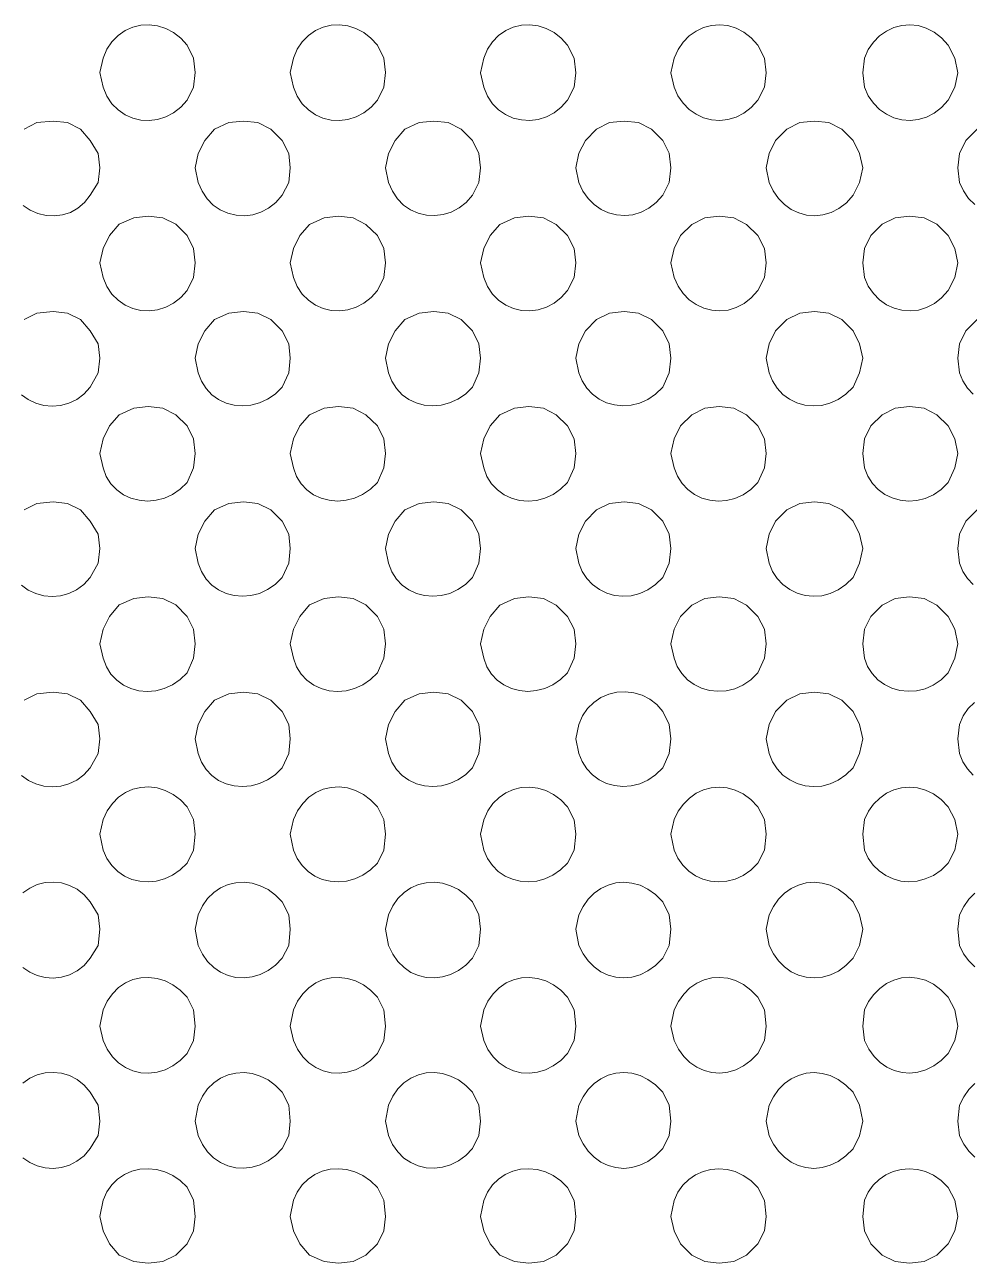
# Model space of a CAD drawing. Extents: x 0 to 248, y -13 to 228.
# Drawn here: x 90.39 to 105.48, y 89.84 to 109.61 of the extents above; entities that cross this region are included whole.
import ezdxf

# ---------------------------------------------------------------- set-up
doc = ezdxf.new("R2010")
doc.units = 0
doc.layers.add('GEOMETRY', color=7, linetype='Continuous')

msp = doc.modelspace()

# ---------------------------------------------------------------- linework, layer by layer
at = {"layer": 'GEOMETRY', "lineweight": 13}
for points in [[(93.114, 108.845), (93.088, 109.075), (92.985, 109.282), (92.884, 109.397), (92.77, 109.486), (92.645, 109.551), (92.515, 109.591), (92.381, 109.608), (92.248, 109.6), (92.118, 109.569), (91.995, 109.515), (91.884, 109.438), (91.786, 109.339), (91.705, 109.218), (91.646, 109.075), (91.594, 108.845), (91.646, 108.613), (91.705, 108.47), (91.785, 108.349), (91.883, 108.25), (91.995, 108.173), (92.118, 108.119), (92.248, 108.088), (92.381, 108.081), (92.515, 108.097), (92.646, 108.137), (92.77, 108.202), (92.884, 108.291), (92.985, 108.406), (93.088, 108.613), (93.114, 108.845)], [(96.152, 108.845), (96.126, 109.075), (96.024, 109.282), (95.922, 109.397), (95.808, 109.486), (95.683, 109.551), (95.553, 109.591), (95.419, 109.608), (95.286, 109.6), (95.157, 109.569), (95.034, 109.515), (94.922, 109.438), (94.824, 109.339), (94.743, 109.218), (94.683, 109.075), (94.632, 108.845), (94.683, 108.613), (94.743, 108.47), (94.823, 108.349), (94.922, 108.25), (95.034, 108.173), (95.156, 108.119), (95.286, 108.088), (95.42, 108.081), (95.553, 108.097), (95.684, 108.137), (95.809, 108.202), (95.923, 108.291), (96.024, 108.406), (96.126, 108.613), (96.152, 108.845)], [(99.191, 108.843), (99.165, 109.075), (99.061, 109.282), (98.96, 109.397), (98.846, 109.486), (98.722, 109.551), (98.592, 109.591), (98.458, 109.608), (98.325, 109.6), (98.195, 109.569), (98.073, 109.515), (97.961, 109.438), (97.863, 109.339), (97.783, 109.218), (97.723, 109.075), (97.671, 108.843), (97.723, 108.613), (97.782, 108.47), (97.863, 108.349), (97.96, 108.25), (98.072, 108.174), (98.195, 108.12), (98.325, 108.089), (98.459, 108.081), (98.592, 108.097), (98.723, 108.137), (98.847, 108.202), (98.961, 108.291), (99.061, 108.406), (99.165, 108.613), (99.191, 108.843)], [(102.23, 108.842), (102.204, 109.075), (102.101, 109.282), (101.994, 109.401), (101.876, 109.492), (101.751, 109.557), (101.621, 109.595), (101.49, 109.609), (101.359, 109.598), (101.233, 109.564), (101.113, 109.508), (101.003, 109.43), (100.906, 109.331), (100.825, 109.213), (100.761, 109.075), (100.71, 108.842), (100.761, 108.613), (100.824, 108.475), (100.906, 108.357), (101.003, 108.258), (101.113, 108.18), (101.233, 108.124), (101.36, 108.09), (101.491, 108.08), (101.623, 108.094), (101.753, 108.132), (101.878, 108.196), (101.995, 108.287), (102.101, 108.405), (102.204, 108.613), (102.23, 108.842)], [(105.295, 108.843), (105.243, 109.075), (105.14, 109.282), (105.033, 109.401), (104.915, 109.492), (104.79, 109.556), (104.66, 109.595), (104.529, 109.608), (104.398, 109.598), (104.272, 109.564), (104.152, 109.508), (104.043, 109.43), (103.945, 109.331), (103.864, 109.213), (103.801, 109.075), (103.775, 108.843), (103.801, 108.613), (103.863, 108.475), (103.945, 108.357), (104.042, 108.258), (104.152, 108.181), (104.272, 108.125), (104.399, 108.091), (104.53, 108.081), (104.662, 108.094), (104.792, 108.133), (104.916, 108.197), (105.033, 108.288), (105.14, 108.406), (105.243, 108.613), (105.295, 108.843)], [(94.633, 107.325), (94.608, 107.555), (94.504, 107.762), (94.324, 107.942), (94.118, 108.046), (93.887, 108.071), (93.655, 108.046), (93.423, 107.942), (93.268, 107.762), (93.165, 107.555), (93.114, 107.325), (93.165, 107.093), (93.225, 106.951), (93.306, 106.83), (93.404, 106.73), (93.516, 106.653), (93.639, 106.599), (93.768, 106.568), (93.901, 106.56), (94.034, 106.576), (94.165, 106.617), (94.288, 106.682), (94.403, 106.773), (94.504, 106.888), (94.608, 107.093), (94.633, 107.325)], [(97.672, 107.325), (97.647, 107.555), (97.543, 107.762), (97.363, 107.942), (97.157, 108.046), (96.925, 108.071), (96.693, 108.046), (96.461, 107.942), (96.307, 107.762), (96.204, 107.555), (96.152, 107.325), (96.204, 107.093), (96.264, 106.951), (96.345, 106.83), (96.443, 106.731), (96.555, 106.654), (96.678, 106.6), (96.807, 106.569), (96.94, 106.562), (97.074, 106.578), (97.204, 106.619), (97.328, 106.684), (97.442, 106.773), (97.543, 106.888), (97.647, 107.093), (97.672, 107.325)], [(100.711, 107.325), (100.685, 107.557), (100.582, 107.762), (100.402, 107.942), (100.195, 108.046), (99.964, 108.071), (99.732, 108.046), (99.526, 107.942), (99.346, 107.762), (99.243, 107.557), (99.191, 107.325), (99.243, 107.093), (99.306, 106.955), (99.388, 106.837), (99.486, 106.738), (99.596, 106.661), (99.717, 106.605), (99.843, 106.572), (99.974, 106.562), (100.106, 106.576), (100.235, 106.615), (100.36, 106.679), (100.476, 106.77), (100.582, 106.888), (100.685, 107.093), (100.711, 107.325)], [(103.775, 107.325), (103.723, 107.555), (103.621, 107.762), (103.44, 107.942), (103.235, 108.046), (103.003, 108.071), (102.771, 108.046), (102.565, 107.942), (102.384, 107.762), (102.282, 107.555), (102.23, 107.325), (102.282, 107.093), (102.345, 106.956), (102.427, 106.837), (102.524, 106.738), (102.633, 106.66), (102.753, 106.604), (102.879, 106.57), (103.009, 106.56), (103.14, 106.573), (103.27, 106.612), (103.395, 106.677), (103.513, 106.768), (103.621, 106.886), (103.723, 107.093), (103.775, 107.325)], [(93.114, 105.806), (93.088, 106.038), (92.985, 106.243), (92.804, 106.423), (92.598, 106.527), (92.367, 106.554), (92.135, 106.527), (91.903, 106.423), (91.748, 106.243), (91.646, 106.038), (91.594, 105.806), (91.646, 105.574), (91.705, 105.431), (91.786, 105.31), (91.884, 105.211), (91.996, 105.134), (92.119, 105.08), (92.249, 105.049), (92.382, 105.042), (92.516, 105.058), (92.647, 105.099), (92.771, 105.164), (92.885, 105.254), (92.985, 105.369), (93.088, 105.574), (93.114, 105.806)], [(96.152, 105.806), (96.126, 106.038), (96.024, 106.243), (95.842, 106.422), (95.637, 106.527), (95.406, 106.554), (95.173, 106.527), (94.942, 106.422), (94.787, 106.243), (94.683, 106.038), (94.632, 105.806), (94.683, 105.574), (94.743, 105.431), (94.824, 105.31), (94.922, 105.211), (95.035, 105.135), (95.158, 105.08), (95.288, 105.05), (95.421, 105.042), (95.555, 105.058), (95.686, 105.099), (95.81, 105.164), (95.924, 105.254), (96.024, 105.369), (96.126, 105.574), (96.152, 105.806)], [(99.191, 105.806), (99.165, 106.036), (99.061, 106.243), (98.881, 106.422), (98.675, 106.527), (98.445, 106.552), (98.212, 106.527), (97.981, 106.422), (97.826, 106.243), (97.723, 106.036), (97.671, 105.806), (97.723, 105.574), (97.783, 105.431), (97.863, 105.31), (97.961, 105.211), (98.074, 105.134), (98.196, 105.08), (98.326, 105.049), (98.46, 105.042), (98.593, 105.058), (98.724, 105.099), (98.848, 105.164), (98.961, 105.254), (99.061, 105.369), (99.165, 105.574), (99.191, 105.806)], [(102.23, 105.806), (102.204, 106.036), (102.101, 106.243), (101.92, 106.422), (101.714, 106.527), (101.483, 106.551), (101.251, 106.527), (101.045, 106.422), (100.865, 106.243), (100.761, 106.036), (100.71, 105.806), (100.761, 105.574), (100.825, 105.436), (100.907, 105.317), (101.005, 105.218), (101.116, 105.141), (101.236, 105.084), (101.363, 105.051), (101.493, 105.041), (101.625, 105.055), (101.754, 105.094), (101.879, 105.159), (101.995, 105.25), (102.101, 105.369), (102.204, 105.574), (102.23, 105.806)], [(105.295, 105.806), (105.243, 106.036), (105.14, 106.243), (104.96, 106.423), (104.754, 106.527), (104.523, 106.552), (104.291, 106.527), (104.084, 106.423), (103.904, 106.243), (103.801, 106.036), (103.775, 105.806), (103.801, 105.574), (103.864, 105.436), (103.946, 105.317), (104.044, 105.218), (104.154, 105.14), (104.275, 105.084), (104.401, 105.051), (104.532, 105.041), (104.664, 105.055), (104.793, 105.094), (104.918, 105.159), (105.034, 105.25), (105.14, 105.369), (105.243, 105.574), (105.295, 105.806)], [(94.633, 104.286), (94.608, 104.516), (94.504, 104.723), (94.324, 104.903), (94.118, 105.007), (93.887, 105.032), (93.655, 105.007), (93.423, 104.903), (93.268, 104.723), (93.165, 104.516), (93.114, 104.286), (93.165, 104.054), (93.215, 103.917), (93.289, 103.8), (93.381, 103.703), (93.488, 103.626), (93.608, 103.57), (93.737, 103.537), (93.87, 103.525), (94.006, 103.536), (94.141, 103.571), (94.271, 103.63), (94.393, 103.713), (94.504, 103.821), (94.608, 104.054), (94.633, 104.286)], [(97.672, 104.286), (97.647, 104.516), (97.543, 104.723), (97.363, 104.903), (97.157, 105.007), (96.925, 105.032), (96.693, 105.007), (96.461, 104.903), (96.307, 104.723), (96.204, 104.516), (96.152, 104.286), (96.204, 104.054), (96.255, 103.918), (96.328, 103.8), (96.42, 103.703), (96.527, 103.626), (96.646, 103.571), (96.774, 103.537), (96.907, 103.525), (97.043, 103.536), (97.177, 103.571), (97.308, 103.63), (97.431, 103.713), (97.543, 103.821), (97.647, 104.054), (97.672, 104.286)], [(100.711, 104.286), (100.685, 104.516), (100.582, 104.723), (100.402, 104.903), (100.195, 105.007), (99.964, 105.032), (99.732, 105.007), (99.526, 104.903), (99.346, 104.723), (99.243, 104.516), (99.191, 104.286), (99.243, 104.054), (99.295, 103.923), (99.369, 103.808), (99.46, 103.711), (99.566, 103.633), (99.684, 103.576), (99.81, 103.539), (99.942, 103.525), (100.076, 103.534), (100.211, 103.567), (100.342, 103.625), (100.466, 103.71), (100.582, 103.821), (100.685, 104.054), (100.711, 104.286)], [(103.775, 104.286), (103.723, 104.516), (103.621, 104.722), (103.44, 104.903), (103.235, 105.007), (103.003, 105.032), (102.771, 105.007), (102.565, 104.903), (102.384, 104.722), (102.282, 104.516), (102.23, 104.286), (102.282, 104.054), (102.335, 103.922), (102.408, 103.806), (102.5, 103.709), (102.606, 103.632), (102.723, 103.574), (102.85, 103.538), (102.982, 103.524), (103.117, 103.533), (103.251, 103.566), (103.382, 103.625), (103.506, 103.71), (103.621, 103.821), (103.723, 104.054), (103.775, 104.286)], [(93.114, 102.767), (93.088, 102.998), (92.985, 103.204), (92.804, 103.384), (92.598, 103.488), (92.367, 103.513), (92.135, 103.488), (91.903, 103.384), (91.748, 103.204), (91.646, 102.998), (91.594, 102.767), (91.646, 102.535), (91.696, 102.398), (91.769, 102.28), (91.862, 102.183), (91.97, 102.106), (92.09, 102.051), (92.219, 102.017), (92.353, 102.006), (92.49, 102.018), (92.625, 102.053), (92.754, 102.112), (92.876, 102.196), (92.985, 102.304), (93.088, 102.535), (93.114, 102.767)], [(96.152, 102.767), (96.126, 102.998), (96.024, 103.204), (95.842, 103.384), (95.637, 103.488), (95.406, 103.513), (95.173, 103.488), (94.942, 103.384), (94.787, 103.204), (94.683, 102.998), (94.632, 102.767), (94.683, 102.535), (94.735, 102.398), (94.808, 102.281), (94.9, 102.183), (95.007, 102.107), (95.127, 102.051), (95.255, 102.017), (95.389, 102.006), (95.524, 102.018), (95.659, 102.053), (95.789, 102.112), (95.912, 102.195), (96.024, 102.304), (96.126, 102.535), (96.152, 102.767)], [(99.191, 102.767), (99.165, 102.997), (99.061, 103.204), (98.881, 103.383), (98.675, 103.488), (98.445, 103.513), (98.212, 103.488), (97.981, 103.383), (97.826, 103.204), (97.723, 102.997), (97.671, 102.767), (97.723, 102.535), (97.774, 102.397), (97.848, 102.28), (97.94, 102.182), (98.048, 102.105), (98.167, 102.049), (98.296, 102.015), (98.43, 102.004), (98.565, 102.015), (98.7, 102.051), (98.829, 102.11), (98.951, 102.194), (99.061, 102.304), (99.165, 102.535), (99.191, 102.767)], [(102.23, 102.767), (102.204, 102.997), (102.101, 103.204), (101.92, 103.383), (101.714, 103.488), (101.483, 103.513), (101.251, 103.488), (101.045, 103.383), (100.865, 103.204), (100.761, 102.997), (100.71, 102.767), (100.761, 102.535), (100.815, 102.402), (100.889, 102.287), (100.981, 102.19), (101.087, 102.112), (101.205, 102.054), (101.332, 102.018), (101.464, 102.004), (101.599, 102.013), (101.733, 102.047), (101.863, 102.106), (101.987, 102.191), (102.101, 102.304), (102.204, 102.535), (102.23, 102.767)], [(105.295, 102.767), (105.243, 102.998), (105.14, 103.204), (104.96, 103.384), (104.754, 103.488), (104.523, 103.513), (104.291, 103.488), (104.084, 103.384), (103.904, 103.204), (103.801, 102.998), (103.775, 102.767), (103.801, 102.535), (103.854, 102.402), (103.928, 102.287), (104.02, 102.19), (104.126, 102.112), (104.244, 102.055), (104.371, 102.019), (104.503, 102.005), (104.638, 102.014), (104.772, 102.047), (104.902, 102.106), (105.026, 102.191), (105.14, 102.304), (105.243, 102.535), (105.295, 102.767)], [(94.633, 101.247), (94.608, 101.477), (94.504, 101.684), (94.324, 101.866), (94.118, 101.968), (93.887, 101.995), (93.655, 101.968), (93.423, 101.866), (93.268, 101.684), (93.165, 101.477), (93.114, 101.247), (93.165, 101.015), (93.216, 100.879), (93.29, 100.761), (93.382, 100.664), (93.489, 100.587), (93.609, 100.531), (93.737, 100.497), (93.87, 100.486), (94.005, 100.497), (94.14, 100.532), (94.27, 100.591), (94.392, 100.675), (94.504, 100.784), (94.608, 101.015), (94.633, 101.247)], [(97.672, 101.247), (97.647, 101.479), (97.543, 101.684), (97.363, 101.866), (97.157, 101.968), (96.925, 101.995), (96.693, 101.968), (96.461, 101.866), (96.307, 101.684), (96.204, 101.479), (96.152, 101.247), (96.204, 101.015), (96.256, 100.878), (96.33, 100.761), (96.422, 100.663), (96.529, 100.587), (96.648, 100.531), (96.776, 100.497), (96.91, 100.486), (97.045, 100.497), (97.179, 100.532), (97.309, 100.591), (97.431, 100.675), (97.543, 100.784), (97.647, 101.015), (97.672, 101.247)], [(100.711, 101.247), (100.685, 101.479), (100.582, 101.684), (100.402, 101.866), (100.195, 101.968), (99.964, 101.995), (99.732, 101.968), (99.526, 101.866), (99.346, 101.684), (99.243, 101.479), (99.191, 101.247), (99.243, 101.015), (99.296, 100.883), (99.371, 100.768), (99.462, 100.671), (99.569, 100.593), (99.686, 100.536), (99.813, 100.5), (99.945, 100.486), (100.079, 100.495), (100.213, 100.528), (100.343, 100.587), (100.467, 100.672), (100.582, 100.784), (100.685, 101.015), (100.711, 101.247)], [(103.775, 101.247), (103.723, 101.477), (103.621, 101.684), (103.44, 101.866), (103.235, 101.968), (103.003, 101.993), (102.771, 101.968), (102.565, 101.866), (102.384, 101.684), (102.282, 101.477), (102.23, 101.247), (102.282, 101.015), (102.335, 100.883), (102.409, 100.767), (102.501, 100.671), (102.608, 100.593), (102.726, 100.536), (102.853, 100.5), (102.985, 100.486), (103.119, 100.495), (103.254, 100.529), (103.384, 100.588), (103.507, 100.672), (103.621, 100.784), (103.723, 101.015), (103.775, 101.247)], [(93.114, 99.728), (93.088, 99.959), (92.985, 100.165), (92.804, 100.347), (92.598, 100.449), (92.367, 100.474), (92.135, 100.449), (91.903, 100.347), (91.748, 100.165), (91.646, 99.959), (91.594, 99.728), (91.646, 99.496), (91.697, 99.359), (91.77, 99.242), (91.862, 99.144), (91.969, 99.068), (92.089, 99.012), (92.217, 98.978), (92.351, 98.967), (92.487, 98.978), (92.622, 99.013), (92.752, 99.072), (92.874, 99.156), (92.985, 99.265), (93.088, 99.496), (93.114, 99.728)], [(96.152, 99.728), (96.126, 99.959), (96.024, 100.165), (95.842, 100.347), (95.637, 100.449), (95.406, 100.474), (95.173, 100.449), (94.942, 100.347), (94.787, 100.165), (94.683, 99.959), (94.632, 99.728), (94.683, 99.496), (94.735, 99.359), (94.808, 99.241), (94.9, 99.144), (95.008, 99.067), (95.127, 99.012), (95.256, 98.978), (95.389, 98.967), (95.525, 98.978), (95.66, 99.013), (95.79, 99.072), (95.913, 99.156), (96.024, 99.265), (96.126, 99.496), (96.152, 99.728)], [(99.191, 99.728), (99.165, 99.959), (99.061, 100.165), (98.881, 100.345), (98.675, 100.449), (98.445, 100.474), (98.212, 100.449), (97.981, 100.345), (97.826, 100.165), (97.723, 99.959), (97.671, 99.728), (97.723, 99.496), (97.774, 99.359), (97.846, 99.242), (97.938, 99.145), (98.045, 99.069), (98.164, 99.013), (98.292, 98.979), (98.426, 98.967), (98.562, 98.979), (98.696, 99.013), (98.827, 99.072), (98.949, 99.155), (99.061, 99.263), (99.165, 99.496), (99.191, 99.728)], [(102.23, 99.728), (102.204, 99.959), (102.101, 100.165), (101.92, 100.344), (101.714, 100.449), (101.483, 100.474), (101.251, 100.449), (101.045, 100.344), (100.865, 100.165), (100.761, 99.959), (100.71, 99.728), (100.761, 99.496), (100.814, 99.364), (100.887, 99.25), (100.978, 99.154), (101.084, 99.076), (101.202, 99.019), (101.328, 98.983), (101.461, 98.968), (101.596, 98.977), (101.73, 99.01), (101.861, 99.068), (101.986, 99.152), (102.101, 99.263), (102.204, 99.496), (102.23, 99.728)], [(105.295, 99.728), (105.243, 99.96), (105.14, 100.165), (104.96, 100.345), (104.754, 100.449), (104.523, 100.474), (104.291, 100.449), (104.084, 100.345), (103.904, 100.165), (103.801, 99.96), (103.775, 99.728), (103.801, 99.496), (103.853, 99.364), (103.926, 99.25), (104.017, 99.154), (104.123, 99.076), (104.241, 99.019), (104.367, 98.983), (104.5, 98.968), (104.634, 98.977), (104.769, 99.01), (104.9, 99.068), (105.025, 99.152), (105.14, 99.263), (105.243, 99.496), (105.295, 99.728)], [(94.633, 98.208), (94.608, 98.44), (94.504, 98.645), (94.324, 98.825), (94.118, 98.929), (93.887, 98.957), (93.655, 98.929), (93.423, 98.825), (93.268, 98.645), (93.165, 98.44), (93.114, 98.208), (93.165, 97.976), (93.216, 97.839), (93.29, 97.721), (93.382, 97.624), (93.49, 97.547), (93.61, 97.492), (93.739, 97.458), (93.873, 97.447), (94.008, 97.459), (94.143, 97.494), (94.272, 97.553), (94.394, 97.637), (94.504, 97.745), (94.608, 97.976), (94.633, 98.208)], [(97.672, 98.208), (97.647, 98.44), (97.543, 98.645), (97.363, 98.825), (97.157, 98.929), (96.925, 98.957), (96.693, 98.929), (96.461, 98.825), (96.307, 98.645), (96.204, 98.44), (96.152, 98.208), (96.204, 97.976), (96.255, 97.839), (96.329, 97.722), (96.421, 97.624), (96.529, 97.548), (96.649, 97.492), (96.777, 97.459), (96.91, 97.448), (97.046, 97.459), (97.18, 97.494), (97.31, 97.553), (97.432, 97.637), (97.543, 97.745), (97.647, 97.976), (97.672, 98.208)], [(100.711, 98.208), (100.685, 98.44), (100.582, 98.645), (100.485, 98.758), (100.374, 98.845), (100.251, 98.907), (100.12, 98.945), (99.985, 98.96), (99.85, 98.952), (99.719, 98.92), (99.594, 98.867), (99.481, 98.792), (99.382, 98.695), (99.301, 98.578), (99.243, 98.44), (99.191, 98.208), (99.243, 97.978), (99.295, 97.846), (99.369, 97.73), (99.461, 97.633), (99.567, 97.555), (99.685, 97.498), (99.812, 97.462), (99.944, 97.448), (100.079, 97.457), (100.213, 97.49), (100.344, 97.549), (100.467, 97.633), (100.582, 97.745), (100.685, 97.978), (100.711, 98.208)], [(103.775, 98.208), (103.723, 98.44), (103.621, 98.645), (103.44, 98.825), (103.235, 98.929), (103.003, 98.954), (102.771, 98.929), (102.565, 98.825), (102.384, 98.645), (102.282, 98.44), (102.23, 98.208), (102.282, 97.976), (102.335, 97.844), (102.409, 97.728), (102.501, 97.632), (102.608, 97.554), (102.726, 97.497), (102.853, 97.461), (102.985, 97.447), (103.119, 97.456), (103.254, 97.49), (103.384, 97.549), (103.507, 97.633), (103.621, 97.745), (103.723, 97.976), (103.775, 98.208)], [(93.114, 96.689), (93.088, 96.92), (92.985, 97.126), (92.879, 97.237), (92.762, 97.323), (92.638, 97.386), (92.509, 97.425), (92.377, 97.441), (92.247, 97.434), (92.121, 97.404), (92.001, 97.351), (91.891, 97.276), (91.793, 97.179), (91.71, 97.06), (91.646, 96.92), (91.594, 96.689), (91.646, 96.431), (91.706, 96.298), (91.784, 96.185), (91.879, 96.092), (91.987, 96.019), (92.105, 95.966), (92.231, 95.935), (92.362, 95.926), (92.494, 95.939), (92.626, 95.975), (92.753, 96.034), (92.874, 96.118), (92.985, 96.226), (93.088, 96.431), (93.114, 96.689)], [(96.152, 96.689), (96.126, 96.92), (96.024, 97.126), (95.917, 97.237), (95.801, 97.323), (95.676, 97.386), (95.547, 97.425), (95.416, 97.441), (95.286, 97.434), (95.16, 97.404), (95.04, 97.351), (94.93, 97.276), (94.832, 97.179), (94.748, 97.06), (94.683, 96.92), (94.632, 96.689), (94.683, 96.431), (94.744, 96.298), (94.823, 96.185), (94.918, 96.092), (95.026, 96.019), (95.144, 95.966), (95.27, 95.935), (95.4, 95.926), (95.532, 95.939), (95.664, 95.975), (95.791, 96.034), (95.912, 96.118), (96.024, 96.226), (96.126, 96.431), (96.152, 96.689)], [(99.191, 96.689), (99.165, 96.918), (99.061, 97.126), (98.955, 97.236), (98.838, 97.322), (98.714, 97.385), (98.584, 97.424), (98.453, 97.439), (98.323, 97.432), (98.197, 97.402), (98.078, 97.349), (97.968, 97.274), (97.87, 97.177), (97.788, 97.058), (97.723, 96.918), (97.671, 96.689), (97.723, 96.431), (97.783, 96.299), (97.861, 96.186), (97.955, 96.093), (98.063, 96.019), (98.181, 95.967), (98.307, 95.936), (98.437, 95.926), (98.569, 95.939), (98.701, 95.975), (98.828, 96.033), (98.949, 96.116), (99.061, 96.224), (99.165, 96.431), (99.191, 96.689)], [(102.23, 96.689), (102.204, 96.92), (102.101, 97.126), (101.987, 97.241), (101.866, 97.329), (101.74, 97.391), (101.61, 97.428), (101.481, 97.44), (101.354, 97.429), (101.23, 97.395), (101.114, 97.34), (101.006, 97.264), (100.91, 97.168), (100.828, 97.053), (100.761, 96.92), (100.71, 96.689), (100.761, 96.431), (100.824, 96.303), (100.904, 96.192), (100.998, 96.099), (101.105, 96.025), (101.221, 95.971), (101.345, 95.938), (101.473, 95.926), (101.604, 95.937), (101.735, 95.971), (101.863, 96.03), (101.986, 96.114), (102.101, 96.224), (102.204, 96.431), (102.23, 96.689)], [(105.295, 96.689), (105.243, 96.921), (105.14, 97.126), (105.026, 97.241), (104.905, 97.329), (104.778, 97.391), (104.649, 97.428), (104.52, 97.44), (104.392, 97.429), (104.269, 97.396), (104.152, 97.34), (104.045, 97.264), (103.949, 97.168), (103.866, 97.053), (103.801, 96.921), (103.775, 96.689), (103.801, 96.431), (103.863, 96.303), (103.942, 96.192), (104.037, 96.1), (104.144, 96.026), (104.26, 95.972), (104.384, 95.938), (104.512, 95.927), (104.643, 95.937), (104.774, 95.972), (104.902, 96.03), (105.025, 96.114), (105.14, 96.224), (105.243, 96.431), (105.295, 96.689)], [(94.633, 95.169), (94.608, 95.401), (94.504, 95.606), (94.396, 95.716), (94.279, 95.802), (94.155, 95.865), (94.026, 95.904), (93.895, 95.92), (93.766, 95.912), (93.64, 95.883), (93.521, 95.83), (93.411, 95.756), (93.313, 95.659), (93.23, 95.541), (93.165, 95.401), (93.114, 95.169), (93.165, 94.911), (93.23, 94.772), (93.313, 94.653), (93.411, 94.557), (93.521, 94.483), (93.64, 94.43), (93.766, 94.4), (93.896, 94.393), (94.026, 94.409), (94.155, 94.448), (94.28, 94.511), (94.397, 94.597), (94.504, 94.707), (94.608, 94.911), (94.633, 95.169)], [(97.672, 95.169), (97.647, 95.401), (97.543, 95.606), (97.435, 95.716), (97.318, 95.802), (97.194, 95.865), (97.065, 95.904), (96.934, 95.92), (96.804, 95.913), (96.679, 95.883), (96.559, 95.831), (96.45, 95.756), (96.352, 95.66), (96.269, 95.541), (96.204, 95.401), (96.152, 95.169), (96.204, 94.911), (96.269, 94.771), (96.352, 94.653), (96.45, 94.557), (96.56, 94.482), (96.679, 94.43), (96.805, 94.4), (96.935, 94.393), (97.065, 94.409), (97.194, 94.448), (97.319, 94.511), (97.436, 94.597), (97.543, 94.707), (97.647, 94.911), (97.672, 95.169)], [(100.711, 95.169), (100.685, 95.401), (100.582, 95.608), (100.467, 95.722), (100.345, 95.81), (100.219, 95.871), (100.089, 95.908), (99.959, 95.92), (99.832, 95.909), (99.709, 95.875), (99.592, 95.82), (99.485, 95.744), (99.39, 95.648), (99.308, 95.534), (99.243, 95.401), (99.191, 95.169), (99.243, 94.911), (99.31, 94.779), (99.392, 94.664), (99.488, 94.568), (99.595, 94.492), (99.711, 94.437), (99.833, 94.403), (99.96, 94.392), (100.089, 94.405), (100.218, 94.441), (100.345, 94.504), (100.466, 94.592), (100.582, 94.707), (100.685, 94.911), (100.711, 95.169)], [(103.775, 95.169), (103.723, 95.401), (103.621, 95.606), (103.505, 95.721), (103.383, 95.809), (103.256, 95.871), (103.127, 95.908), (102.998, 95.921), (102.871, 95.909), (102.749, 95.876), (102.633, 95.821), (102.527, 95.745), (102.431, 95.649), (102.349, 95.534), (102.282, 95.401), (102.23, 95.169), (102.282, 94.911), (102.348, 94.778), (102.43, 94.664), (102.526, 94.568), (102.633, 94.492), (102.75, 94.437), (102.873, 94.403), (103, 94.392), (103.13, 94.405), (103.259, 94.441), (103.385, 94.503), (103.507, 94.592), (103.621, 94.707), (103.723, 94.911), (103.775, 95.169)], [(93.114, 93.623), (93.088, 93.882), (92.985, 94.086), (92.878, 94.197), (92.76, 94.284), (92.636, 94.347), (92.507, 94.386), (92.377, 94.402), (92.247, 94.395), (92.121, 94.365), (92.002, 94.313), (91.893, 94.238), (91.795, 94.141), (91.712, 94.022), (91.646, 93.882), (91.594, 93.623), (91.646, 93.394), (91.711, 93.254), (91.794, 93.135), (91.891, 93.038), (92.001, 92.963), (92.12, 92.91), (92.246, 92.88), (92.375, 92.873), (92.506, 92.889), (92.635, 92.928), (92.76, 92.99), (92.877, 93.076), (92.985, 93.186), (93.088, 93.394), (93.114, 93.623)], [(96.152, 93.623), (96.126, 93.881), (96.024, 94.086), (95.917, 94.197), (95.801, 94.284), (95.676, 94.347), (95.547, 94.386), (95.416, 94.402), (95.286, 94.395), (95.16, 94.365), (95.04, 94.312), (94.93, 94.237), (94.832, 94.14), (94.748, 94.022), (94.683, 93.881), (94.632, 93.623), (94.683, 93.394), (94.749, 93.254), (94.832, 93.135), (94.93, 93.038), (95.04, 92.963), (95.159, 92.91), (95.284, 92.88), (95.414, 92.873), (95.544, 92.889), (95.673, 92.928), (95.798, 92.99), (95.916, 93.076), (96.024, 93.186), (96.126, 93.394), (96.152, 93.623)], [(99.191, 93.623), (99.165, 93.881), (99.061, 94.086), (98.953, 94.197), (98.836, 94.284), (98.712, 94.346), (98.583, 94.386), (98.453, 94.402), (98.324, 94.394), (98.199, 94.364), (98.08, 94.312), (97.97, 94.237), (97.872, 94.14), (97.789, 94.022), (97.723, 93.881), (97.671, 93.623), (97.723, 93.392), (97.79, 93.252), (97.873, 93.133), (97.971, 93.036), (98.08, 92.962), (98.198, 92.909), (98.323, 92.879), (98.452, 92.872), (98.582, 92.888), (98.71, 92.927), (98.834, 92.989), (98.952, 93.076), (99.061, 93.186), (99.165, 93.392), (99.191, 93.623)], [(102.23, 93.623), (102.204, 93.881), (102.101, 94.086), (101.989, 94.199), (101.87, 94.287), (101.745, 94.349), (101.618, 94.387), (101.49, 94.401), (101.363, 94.393), (101.241, 94.361), (101.124, 94.307), (101.015, 94.232), (100.917, 94.135), (100.832, 94.018), (100.761, 93.881), (100.71, 93.623), (100.761, 93.392), (100.832, 93.255), (100.918, 93.138), (101.016, 93.042), (101.125, 92.967), (101.241, 92.913), (101.364, 92.882), (101.491, 92.873), (101.618, 92.887), (101.746, 92.925), (101.87, 92.987), (101.989, 93.074), (102.101, 93.186), (102.204, 93.392), (102.23, 93.623)], [(105.295, 93.623), (105.243, 93.882), (105.14, 94.087), (105.024, 94.203), (104.902, 94.292), (104.775, 94.355), (104.646, 94.391), (104.518, 94.403), (104.391, 94.392), (104.269, 94.358), (104.154, 94.302), (104.047, 94.226), (103.951, 94.13), (103.868, 94.015), (103.801, 93.882), (103.775, 93.623), (103.801, 93.392), (103.871, 93.256), (103.956, 93.139), (104.054, 93.043), (104.162, 92.968), (104.279, 92.914), (104.402, 92.882), (104.528, 92.873), (104.657, 92.887), (104.784, 92.925), (104.909, 92.987), (105.028, 93.074), (105.14, 93.186), (105.243, 93.392), (105.295, 93.623)], [(94.633, 92.105), (94.608, 92.363), (94.504, 92.568), (94.396, 92.678), (94.279, 92.764), (94.155, 92.827), (94.026, 92.866), (93.895, 92.881), (93.766, 92.874), (93.64, 92.844), (93.521, 92.792), (93.411, 92.717), (93.313, 92.621), (93.23, 92.503), (93.165, 92.363), (93.114, 92.105), (93.165, 91.875), (93.23, 91.734), (93.312, 91.616), (93.41, 91.519), (93.52, 91.444), (93.639, 91.391), (93.765, 91.361), (93.894, 91.354), (94.025, 91.37), (94.154, 91.409), (94.279, 91.471), (94.396, 91.558), (94.504, 91.668), (94.608, 91.875), (94.633, 92.105)], [(97.672, 92.105), (97.647, 92.363), (97.543, 92.568), (97.436, 92.678), (97.318, 92.764), (97.194, 92.827), (97.065, 92.866), (96.934, 92.882), (96.804, 92.875), (96.679, 92.845), (96.559, 92.792), (96.449, 92.718), (96.351, 92.621), (96.269, 92.503), (96.204, 92.363), (96.152, 92.105), (96.204, 91.875), (96.268, 91.734), (96.351, 91.615), (96.449, 91.518), (96.559, 91.444), (96.678, 91.391), (96.804, 91.361), (96.934, 91.354), (97.065, 91.37), (97.194, 91.409), (97.318, 91.472), (97.436, 91.558), (97.543, 91.668), (97.647, 91.875), (97.672, 92.105)], [(100.711, 92.105), (100.685, 92.363), (100.582, 92.568), (100.467, 92.684), (100.345, 92.772), (100.219, 92.834), (100.09, 92.871), (99.961, 92.884), (99.834, 92.872), (99.711, 92.839), (99.595, 92.783), (99.488, 92.707), (99.392, 92.611), (99.309, 92.496), (99.243, 92.363), (99.191, 92.105), (99.243, 91.875), (99.309, 91.742), (99.391, 91.627), (99.486, 91.53), (99.593, 91.454), (99.709, 91.399), (99.831, 91.365), (99.959, 91.353), (100.088, 91.366), (100.217, 91.402), (100.344, 91.464), (100.466, 91.552), (100.582, 91.668), (100.685, 91.875), (100.711, 92.105)], [(103.775, 92.105), (103.723, 92.363), (103.621, 92.568), (103.505, 92.683), (103.383, 92.771), (103.256, 92.833), (103.127, 92.869), (102.998, 92.882), (102.871, 92.871), (102.749, 92.837), (102.633, 92.782), (102.527, 92.706), (102.431, 92.61), (102.349, 92.495), (102.282, 92.363), (102.23, 92.105), (102.282, 91.873), (102.348, 91.741), (102.429, 91.626), (102.524, 91.53), (102.631, 91.454), (102.746, 91.399), (102.868, 91.365), (102.995, 91.353), (103.125, 91.365), (103.254, 91.401), (103.381, 91.463), (103.505, 91.55), (103.621, 91.665), (103.723, 91.873), (103.775, 92.105)], [(93.114, 90.584), (93.088, 90.843), (92.985, 91.05), (92.876, 91.157), (92.756, 91.239), (92.628, 91.298), (92.497, 91.334), (92.363, 91.347), (92.232, 91.338), (92.105, 91.307), (91.985, 91.255), (91.877, 91.182), (91.782, 91.089), (91.704, 90.976), (91.646, 90.843), (91.594, 90.584), (91.646, 90.355), (91.748, 90.147), (91.903, 89.968), (92.135, 89.864), (92.367, 89.838), (92.598, 89.864), (92.804, 89.968), (92.985, 90.147), (93.088, 90.355), (93.114, 90.584)], [(96.153, 90.584), (96.126, 90.843), (96.024, 91.047), (95.913, 91.155), (95.792, 91.238), (95.665, 91.298), (95.534, 91.334), (95.401, 91.347), (95.271, 91.338), (95.145, 91.307), (95.026, 91.255), (94.918, 91.182), (94.823, 91.089), (94.743, 90.975), (94.683, 90.843), (94.632, 90.584), (94.683, 90.355), (94.787, 90.147), (94.942, 89.965), (95.174, 89.864), (95.406, 89.838), (95.637, 89.864), (95.842, 89.965), (96.024, 90.147), (96.126, 90.355), (96.153, 90.584)], [(99.191, 90.584), (99.165, 90.842), (99.061, 91.047), (98.953, 91.155), (98.833, 91.238), (98.707, 91.297), (98.576, 91.334), (98.443, 91.347), (98.311, 91.338), (98.185, 91.307), (98.065, 91.255), (97.956, 91.182), (97.861, 91.089), (97.782, 90.975), (97.723, 90.842), (97.671, 90.584), (97.723, 90.355), (97.826, 90.147), (97.981, 89.965), (98.212, 89.864), (98.445, 89.838), (98.675, 89.864), (98.881, 89.965), (99.061, 90.147), (99.165, 90.355), (99.191, 90.584)], [(102.23, 90.584), (102.204, 90.842), (102.101, 91.047), (101.989, 91.157), (101.867, 91.241), (101.74, 91.3), (101.609, 91.335), (101.478, 91.347), (101.349, 91.336), (101.224, 91.303), (101.106, 91.249), (100.999, 91.176), (100.904, 91.083), (100.823, 90.971), (100.761, 90.842), (100.71, 90.584), (100.761, 90.355), (100.865, 90.147), (101.045, 89.965), (101.251, 89.864), (101.483, 89.838), (101.714, 89.864), (101.92, 89.965), (102.101, 90.147), (102.204, 90.355), (102.23, 90.584)], [(105.295, 90.585), (105.243, 90.843), (105.14, 91.048), (105.027, 91.158), (104.906, 91.242), (104.779, 91.301), (104.649, 91.336), (104.517, 91.347), (104.388, 91.336), (104.263, 91.303), (104.146, 91.25), (104.038, 91.176), (103.943, 91.083), (103.863, 90.972), (103.801, 90.843), (103.775, 90.585), (103.801, 90.355), (103.904, 90.148), (104.084, 89.968), (104.291, 89.864), (104.523, 89.839), (104.754, 89.864), (104.96, 89.968), (105.14, 90.148), (105.243, 90.355), (105.295, 90.585)]]:
    msp.add_lwpolyline(points, close=True, dxfattribs=at)
for points in [[(90.368, 106.726), (90.481, 106.649), (90.603, 106.594), (90.733, 106.563), (90.865, 106.556), (90.996, 106.573), (91.123, 106.614), (91.241, 106.68), (91.349, 106.772), (91.44, 106.888), (91.568, 107.093), (91.594, 107.325), (91.594, 107.325), (91.568, 107.555), (91.44, 107.762), (91.284, 107.942), (91.078, 108.046), (90.847, 108.071), (90.589, 108.046), (90.383, 107.942)], [(105.603, 107.942), (105.422, 107.762), (105.321, 107.555), (105.294, 107.325), (105.321, 107.093), (105.384, 106.956), (105.465, 106.837), (105.562, 106.739)], [(90.341, 103.702), (90.449, 103.624), (90.569, 103.568), (90.698, 103.533), (90.832, 103.521), (90.966, 103.532), (91.098, 103.567), (91.223, 103.626), (91.339, 103.711), (91.44, 103.821), (91.568, 104.054), (91.594, 104.286), (91.594, 104.286), (91.568, 104.516), (91.44, 104.723), (91.284, 104.903), (91.078, 105.007), (90.847, 105.032), (90.589, 105.007), (90.383, 104.903)], [(105.603, 104.903), (105.422, 104.723), (105.321, 104.516), (105.294, 104.286), (105.321, 104.054), (105.373, 103.922), (105.446, 103.807), (105.537, 103.71)], [(90.342, 100.663), (90.45, 100.585), (90.57, 100.529), (90.698, 100.494), (90.831, 100.481), (90.965, 100.492), (91.096, 100.527), (91.222, 100.587), (91.338, 100.673), (91.44, 100.784), (91.568, 101.015), (91.594, 101.247), (91.594, 101.247), (91.568, 101.477), (91.44, 101.684), (91.284, 101.866), (91.078, 101.968), (90.847, 101.993), (90.589, 101.968), (90.383, 101.866)], [(105.603, 101.866), (105.422, 101.684), (105.321, 101.477), (105.294, 101.247), (105.321, 101.015), (105.374, 100.883), (105.447, 100.768), (105.539, 100.671)], [(90.343, 97.623), (90.451, 97.545), (90.572, 97.489), (90.701, 97.454), (90.834, 97.442), (90.968, 97.454), (91.1, 97.489), (91.225, 97.549), (91.339, 97.634), (91.44, 97.745), (91.568, 97.976), (91.594, 98.208), (91.594, 98.208), (91.568, 98.44), (91.44, 98.645), (91.284, 98.825), (91.078, 98.929), (90.847, 98.957), (90.589, 98.929), (90.383, 98.825)], [(105.558, 98.792), (105.459, 98.695), (105.379, 98.578), (105.321, 98.44), (105.294, 98.208), (105.321, 97.976), (105.374, 97.844), (105.447, 97.729), (105.539, 97.632)], [(90.365, 94.56), (90.474, 94.484), (90.594, 94.43), (90.72, 94.398), (90.849, 94.389), (90.979, 94.403), (91.107, 94.441), (91.228, 94.504), (91.34, 94.593), (91.44, 94.707), (91.568, 94.911), (91.594, 95.169), (91.594, 95.169), (91.568, 95.401), (91.44, 95.606), (91.34, 95.72), (91.228, 95.808), (91.106, 95.87), (90.979, 95.909), (90.849, 95.923), (90.72, 95.914), (90.593, 95.882), (90.474, 95.827), (90.364, 95.752)], [(105.565, 95.744), (105.469, 95.648), (105.387, 95.534), (105.321, 95.401), (105.294, 95.169), (105.321, 94.911), (105.386, 94.779), (105.468, 94.664), (105.564, 94.568)], [(90.364, 91.522), (90.473, 91.446), (90.593, 91.392), (90.719, 91.359), (90.848, 91.35), (90.979, 91.364), (91.106, 91.402), (91.227, 91.465), (91.34, 91.554), (91.44, 91.668), (91.568, 91.875), (91.594, 92.105), (91.594, 92.105), (91.568, 92.363), (91.44, 92.568), (91.34, 92.682), (91.228, 92.77), (91.107, 92.833), (90.979, 92.871), (90.849, 92.885), (90.72, 92.876), (90.593, 92.844), (90.474, 92.79), (90.364, 92.714)], [(105.565, 92.705), (105.469, 92.609), (105.387, 92.495), (105.321, 92.363), (105.294, 92.105), (105.321, 91.873), (105.387, 91.741), (105.468, 91.626), (105.564, 91.53)]]:
    msp.add_lwpolyline(points, dxfattribs=at)

doc.saveas('drawing.dxf')
